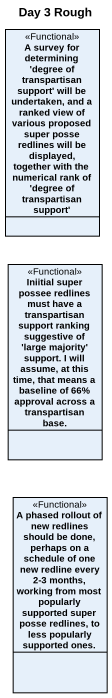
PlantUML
@startuml
title Day 3 Rough
hide circle
hide empty members
class "A survey for determining 'degree of transpartisan support' will be undertaken, and a ranked view of various proposed super posse redlines will be displayed, together with the numerical rank of 'degree of transpartisan support'" as A_survey_for_determining <<Functional>>
class "Iniitial super possee redlines must have a transpartisan support ranking suggestive of 'large majority' support. I will assume, at this time, that means a baseline of 66% approval across a transpartisan base." as Iniitial_super_possee <<Functional>>
class "A phased rollout of new redlines should be done, perhaps on a schedule of one new redline every 2-3 months, working from most popularly supported super posse redlines, to less popularly supported ones." as A_phased_rollout_of_new <<Functional>>
@enduml
